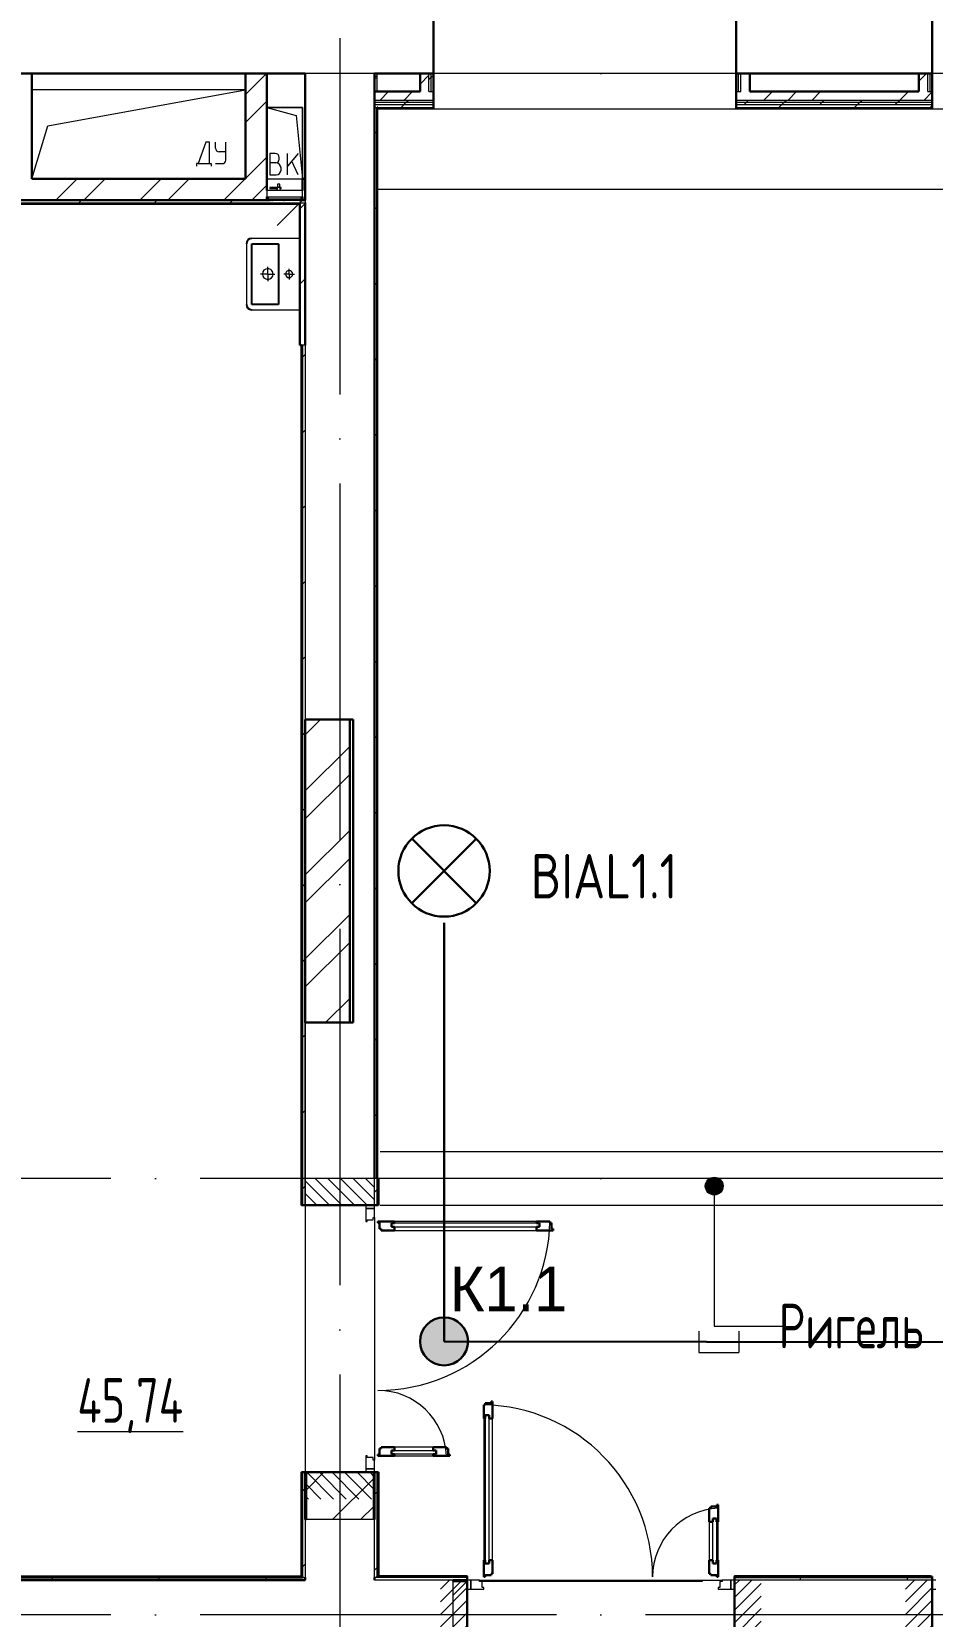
# Model space of a CAD drawing. Header units: millimetres. Extents: x -421858 to 614926, y -468665 to 141641.
# Drawn here: x -61038 to -55983, y -14000 to -5106 of the extents above; entities that cross this region are included whole.
import ezdxf
from ezdxf.enums import TextEntityAlignment as Align

# ---------------------------------------------------------------- set-up
doc = ezdxf.new("R2010")
doc.units = ezdxf.units.MM
doc.set_wipeout_variables(frame=1)
for name, pattern in [('ADSK_Линия сетки', [25, 20, -2.5, 0, -2.5]), ('ADSK_Сверху', [450, 300, -150]), ('ADSK_Штриховая_ш2 п1_5', [4.5, 3, -1.5])]:
    doc.linetypes.add(name, pattern=pattern)
for name, color, linetype, lineweight in [('RC-Линии_связи-Адресные', 5, 'Continuous', 30), ('RC-Оповещение_световое', 7, 'Continuous', 30), ('Аннотация', 7, 'Continuous', 18), ('Двери', 252, 'Continuous', 9), ('Линии', 252, 'Continuous', 9), ('лс', 5, 'Continuous', 30), ('Марки помещений', 252, 'Continuous', 20), ('Оборудование', 8, 'Continuous', 18), ('Ограждение', 252, 'Continuous', 9), ('Оси', 252, 'Continuous', 9), ('Перекрытие', 252, 'Continuous', 18), ('Стены внутренние', 7, 'Continuous', 18), ('Стены наружные', 7, 'Continuous', 18), ('Стены штриховка', 252, 'Continuous', 9), ('СУ Часофикация', 205, 'Continuous', 30)]:
    doc.layers.add(name, color=color, linetype=linetype, lineweight=lineweight)
for name, color, linetype in [('RC-Позиционные_обозначения', 7, 'Continuous'), ('RC-Таблицы', 7, 'Continuous'), ('Узлы', 7, 'Continuous')]:
    doc.layers.add(name, color=color, linetype=linetype)
doc.layers.add('Двери открывание', color=7, linetype='Continuous', lineweight=9, true_color=0xc0c0c0)
doc.styles.add('GOST Common_3', font='', dxfattribs={"height": 3.5})
doc.styles.add('Mipgost_5', font='', dxfattribs={"height": 250})
doc.styles.add('RubezhCAD', font='', dxfattribs={"oblique": 10})
doc.styles.get("Standard").update_dxf_attribs({"font": ''})
doc.styles.get('GOST Common_3').set_extended_font_data('GOST 2.304 type A')
doc.styles.get('Mipgost_5').set_extended_font_data('Mipgost')
doc.styles.get('RubezhCAD').set_extended_font_data('GOST type A')
doc.styles.get('Standard').set_extended_font_data('GOST type B')
pattern_1 = [(0, (-32121.8, 98), (0, 600), []), (90, (-32121.8, 98), (-600, 4e-14), [])]

# ---------------------------------------------------------------- blocks, each defined once
blk = doc.blocks.new('1 этаж')
at = {"layer": 'Аннотация', "lineweight": 9, "true_color": 0x636466}
h = blk.add_hatch(color=251, dxfattribs=at)
edge = h.paths.add_edge_path()
edge.add_arc((-57206.9, -11585.3), 50, 0, 360)
at = {"layer": 'Двери', "lineweight": 18, "true_color": 0x636466}
h = blk.add_hatch(dxfattribs=at)
h.set_pattern_fill('FP_2', color=251, angle=-90, style=0, pattern_type=2)
h.set_pattern_definition([(315, (-59307.8, -12316.73), (35.3553, 35.3553), [])])
h.paths.add_polyline_path([(-59502.8, -13341.7), (-59112.8, -13341.7), (-59112.8, -13191.7), (-59502.8, -13191.7), (-59502.8, -13202.2)])
h.paths.add_polyline_path([(-59502.8, -11541.7), (-59502.8, -11691.7), (-59112.8, -11691.7), (-59112.8, -11541.7)])
h = blk.add_hatch(dxfattribs=at)
h.set_pattern_fill('FP_2', color=251, style=0, pattern_type=2)
h.set_pattern_definition([(45, (-57967.8, -13991.73), (-35.3553, 35.3553), [])])
h.paths.add_polyline_path([(-56942.8, -14186.7), (-56942.8, -13796.7), (-57092.8, -13796.7), (-57092.8, -14186.7), (-57082.3, -14186.7)])
h.paths.add_polyline_path([(-58742.8, -14186.7), (-58592.8, -14186.7), (-58592.8, -13796.7), (-58742.8, -13796.7)])
h = blk.add_hatch(dxfattribs=at)
h.set_pattern_fill('FP_2', color=251, style=0, pattern_type=2)
h.set_pattern_definition([(45, (-55357.803, -13991.73), (-35.3553, 35.3553), [])])
h.paths.add_polyline_path([(-54332.8, -14186.7), (-54332.8, -13796.7), (-54482.8, -13796.7), (-54482.8, -14186.7), (-54472.3, -14186.7)])
h.paths.add_polyline_path([(-56132.8, -14186.7), (-55982.8, -14186.7), (-55982.8, -13796.7), (-56132.8, -13796.7)])
at = {"layer": 'Ограждение', "true_color": 0x636466}
h = blk.add_hatch(dxfattribs=at)
h.set_pattern_fill('FP_25', color=251, style=0, pattern_type=2)
h.set_pattern_definition(pattern_1)
h.paths.add_polyline_path([(-59092.8, -13776.7), (-59087.8, -13771.7), (-59087.8, -13191.7), (-59092.8, -13191.7), (-59092.8, -13775.1)])
h = blk.add_hatch(dxfattribs=at)
h.set_pattern_fill('FP_25', color=251, style=0, pattern_type=2)
h.set_pattern_definition(pattern_1)
h.paths.add_polyline_path([(-56006, -13776.7), (-55992.8, -13776.7), (-55992.8, -13771.7), (-57092.8, -13771.7), (-57092.8, -13776.7), (-56723.6, -13776.7)])
at = {"color": 251, "lineweight": 18, "true_color": 0x636466}
for p, q in [((-59837.8, -5431.7), (-61037.8, -5431.7)), ((-60947.9, -5635.4), (-59837.8, -5431.7)), ((-59717.8, -5531.7), (-59553.7, -5576.3)), ((-59517.8, -5531.7), (-59717.8, -5531.7)), ((-59553.7, -5576.3), (-59517.8, -5931.7)), ((-59517.8, -5931.7), (-59517.8, -5531.7)), ((-61037.8, -5931.7), (-60947.9, -5635.4)), ((-60059.5, -5726.7), (-60103.2, -5846.7)), ((-60039.9, -5726.7), (-60059.5, -5726.7)), ((-60039.9, -5846.7), (-60039.9, -5726.7)), ((-60005.7, -5760.1), (-60005.7, -5726.7)), ((-59948.3, -5780.1), (-59985.7, -5780.1)), ((-59948.3, -5826.7), (-59948.3, -5726.7)), ((-60113.2, -5846.7), (-60113.2, -5861.7)), ((-60103.2, -5846.7), (-60113.2, -5846.7)), ((-60103.2, -5846.7), (-60039.9, -5846.7)), ((-60039.9, -5846.7), (-60029.9, -5846.7)), ((-60029.9, -5846.7), (-60029.9, -5861.7)), ((-60005.7, -5846.7), (-59968.3, -5846.7)), ((-59671.6, -5789.3), (-59701.6, -5789.3)), ((-59701.6, -5789.3), (-59701.6, -5909.3)), ((-59668.3, -5842.6), (-59701.6, -5842.6)), ((-59648.3, -5822.6), (-59648.3, -5812.6)), ((-59541.6, -5789.3), (-59601.6, -5860.8)), ((-59601.6, -5909.3), (-59601.6, -5789.3)), ((-59541.6, -5909.3), (-59577.6, -5832.2)), ((-59701.6, -5909.3), (-59665, -5909.3)), ((-59638.3, -5882.6), (-59638.3, -5872.6))]:
    blk.add_line(p, q, dxfattribs=at)
for centre, radius, start, end in [((-59985.7, -5760.1), 20, 180, 270), ((-59968.3, -5826.7), 20, 270, 0), ((-59671.6, -5812.6), 23.3, 0, 90), ((-59668.3, -5822.6), 20, 270, 0), ((-59668.3, -5872.6), 30, 0, 90), ((-59665, -5882.6), 26.7, 270, 0)]:
    blk.add_arc(centre, radius, start, end, dxfattribs=at)
at = {"layer": 'Аннотация', "color": 251, "lineweight": 9, "true_color": 0x636466}
for p, q in [((-57206.9, -11585.3), (-57206.9, -12371)), ((-57206.9, -12371), (-56822.1, -12371))]:
    blk.add_line(p, q, dxfattribs=at)
blk.add_circle((-57206.9, -11585.3), 50, dxfattribs=at)
at = {"layer": 'Двери', "color": 251, "linetype": 'ADSK_Штриховая_ш2 п1_5', "true_color": 0x636466}
for p, q in [((-59502.8, -11541.7), (-59502.8, -11691.7)), ((-59112.8, -11691.7), (-59112.8, -11541.7)), ((-59502.8, -11691.7), (-59112.8, -11691.7)), ((-59112.8, -13191.7), (-59502.8, -13191.7)), ((-59502.8, -13191.7), (-59502.8, -13341.7)), ((-59112.8, -13341.7), (-59112.8, -13191.7)), ((-58592.8, -13796.7), (-58742.8, -13796.7)), ((-58592.8, -14186.7), (-58592.8, -13796.7)), ((-56942.8, -13796.7), (-57092.8, -13796.7)), ((-57092.8, -13796.7), (-57092.8, -14186.7)), ((-55982.8, -13796.7), (-56132.8, -13796.7)), ((-55982.8, -14186.7), (-55982.8, -13796.7))]:
    blk.add_line(p, q, dxfattribs=at)
at = {"layer": 'Двери', "color": 251, "true_color": 0x636466}
for p, q in [((-59112.8, -11691.7), (-59162.8, -11691.7)), ((-59162.8, -11691.7), (-59162.8, -11711.7)), ((-59162.8, -11711.7), (-59112.8, -11711.7)), ((-59112.8, -11711.7), (-59162.8, -11711.7)), ((-59162.8, -11711.7), (-59162.8, -11783.7)), ((-59112.8, -11711.7), (-59112.8, -11691.7)), ((-59112.8, -11760.7), (-59112.8, -11711.7)), ((-59162.8, -11783.7), (-59154.8, -11783.7)), ((-59154.8, -11783.7), (-59154.8, -11774.7)), ((-59154.8, -11774.7), (-59120.8, -11774.7)), ((-59120.8, -11774.7), (-59120.8, -11760.7)), ((-59120.8, -11760.7), (-59112.8, -11760.7)), ((-59018.8, -11792.7), (-59018.8, -11813.7)), ((-58186.8, -11792.7), (-59018.8, -11792.7)), ((-59018.8, -11813.7), (-58186.8, -11813.7)), ((-58204.8, -11783.7), (-59000.8, -11783.7)), ((-58186.8, -11813.7), (-58186.8, -11792.7)), ((-59000.8, -11833.7), (-58204.8, -11833.7)), ((-58500.8, -12888.7), (-58500.8, -13684.7)), ((-58491.8, -12870.7), (-58491.8, -13702.7)), ((-58470.8, -12870.7), (-58491.8, -12870.7)), ((-58470.8, -13702.7), (-58470.8, -12870.7)), ((-58450.8, -13684.7), (-58450.8, -12888.7)), ((-59018.8, -13069.7), (-58766.8, -13069.7)), ((-59018.8, -13090.7), (-59018.8, -13069.7)), ((-58784.8, -13049.7), (-59000.8, -13049.7)), ((-58766.8, -13069.7), (-58766.8, -13090.7)), ((-59154.8, -13099.7), (-59162.8, -13099.7)), ((-59162.8, -13099.7), (-59162.8, -13171.7)), ((-59154.8, -13108.7), (-59154.8, -13099.7)), ((-59120.8, -13108.7), (-59154.8, -13108.7)), ((-59120.8, -13122.7), (-59120.8, -13108.7)), ((-59112.8, -13122.7), (-59120.8, -13122.7)), ((-59112.8, -13171.7), (-59112.8, -13122.7)), ((-58766.8, -13090.7), (-59018.8, -13090.7)), ((-59000.8, -13099.7), (-58784.8, -13099.7)), ((-59112.8, -13171.7), (-59162.8, -13171.7)), ((-59162.8, -13171.7), (-59162.8, -13191.7)), ((-59162.8, -13171.7), (-59112.8, -13171.7)), ((-59162.8, -13191.7), (-59112.8, -13191.7)), ((-59112.8, -13191.7), (-59112.8, -13171.7)), ((-57234.8, -13468.7), (-57234.8, -13684.7)), ((-57214.8, -13702.7), (-57214.8, -13450.7)), ((-57214.8, -13450.7), (-57193.8, -13450.7)), ((-57193.8, -13450.7), (-57193.8, -13702.7)), ((-57184.8, -13684.7), (-57184.8, -13468.7)), ((-58491.8, -13702.7), (-58470.8, -13702.7)), ((-57193.8, -13702.7), (-57214.8, -13702.7)), ((-58592.8, -13796.7), (-58592.8, -13846.7)), ((-58572.8, -13796.7), (-58592.8, -13796.7)), ((-58592.8, -13846.7), (-58572.8, -13846.7)), ((-58572.8, -13846.7), (-58572.8, -13796.7)), ((-58523.8, -13796.7), (-58572.8, -13796.7)), ((-58572.8, -13796.7), (-58572.8, -13846.7)), ((-58572.8, -13846.7), (-58500.8, -13846.7)), ((-58523.8, -13804.7), (-58523.8, -13796.7)), ((-58509.8, -13804.7), (-58523.8, -13804.7)), ((-58509.8, -13838.7), (-58509.8, -13804.7)), ((-58500.8, -13838.7), (-58509.8, -13838.7)), ((-58500.8, -13846.7), (-58500.8, -13838.7)), ((-57175.8, -13838.7), (-57184.8, -13838.7)), ((-57184.8, -13838.7), (-57184.8, -13846.7)), ((-57184.8, -13846.7), (-57112.8, -13846.7)), ((-57161.8, -13804.7), (-57175.8, -13804.7)), ((-57175.8, -13804.7), (-57175.8, -13838.7)), ((-57161.8, -13796.7), (-57161.8, -13804.7)), ((-57112.8, -13796.7), (-57161.8, -13796.7)), ((-57092.8, -13796.7), (-57112.8, -13796.7)), ((-57112.8, -13796.7), (-57112.8, -13846.7)), ((-57112.8, -13846.7), (-57112.8, -13796.7)), ((-57112.8, -13846.7), (-57092.8, -13846.7)), ((-57092.8, -13846.7), (-57092.8, -13796.7)), ((-55982.8, -13796.7), (-55982.8, -13846.7)), ((-55962.8, -13796.7), (-55982.8, -13796.7)), ((-55982.8, -13846.7), (-55962.8, -13846.7))]:
    blk.add_line(p, q, dxfattribs=at)
at = {"layer": 'Двери', "color": 251, "lineweight": 30, "true_color": 0x636466}
for p, q in [((-59000.8, -11783.7), (-59094.8, -11783.7)), ((-59094.8, -11783.7), (-59094.8, -11791.7)), ((-59094.8, -11791.7), (-59085.8, -11791.7)), ((-59085.8, -11791.7), (-59085.8, -11825.7)), ((-59085.8, -11825.7), (-59076.8, -11825.7)), ((-59076.8, -11825.7), (-59076.8, -11833.7)), ((-59018.8, -11792.7), (-59000.8, -11792.7)), ((-59018.8, -11813.7), (-59018.8, -11792.7)), ((-59000.8, -11813.7), (-59018.8, -11813.7)), ((-59000.8, -11792.7), (-59000.8, -11783.7)), ((-59000.8, -11833.7), (-59000.8, -11813.7)), ((-58128.8, -11783.7), (-58204.8, -11783.7)), ((-58204.8, -11792.7), (-58204.8, -11783.7)), ((-58186.8, -11792.7), (-58204.8, -11792.7)), ((-58204.8, -11813.7), (-58186.8, -11813.7)), ((-58204.8, -11833.7), (-58204.8, -11813.7)), ((-58186.8, -11813.7), (-58186.8, -11792.7)), ((-58128.8, -11791.7), (-58128.8, -11783.7)), ((-58119.8, -11791.7), (-58128.8, -11791.7)), ((-58119.8, -11825.7), (-58119.8, -11791.7)), ((-58110.8, -11825.7), (-58119.8, -11825.7)), ((-58110.8, -11833.7), (-58110.8, -11825.7)), ((-59076.8, -11833.7), (-59000.8, -11833.7)), ((-58204.8, -11833.7), (-58110.8, -11833.7)), ((-58458.8, -12803.7), (-58492.8, -12803.7)), ((-58492.8, -12803.7), (-58492.8, -12812.7)), ((-58450.8, -12794.7), (-58458.8, -12794.7)), ((-58458.8, -12794.7), (-58458.8, -12803.7)), ((-58450.8, -12888.7), (-58450.8, -12794.7)), ((-58492.8, -12812.7), (-58500.8, -12812.7)), ((-58500.8, -12812.7), (-58500.8, -12888.7)), ((-58491.8, -12888.7), (-58500.8, -12888.7)), ((-58491.8, -12870.7), (-58491.8, -12888.7)), ((-58470.8, -12870.7), (-58491.8, -12870.7)), ((-58470.8, -12888.7), (-58470.8, -12870.7)), ((-58450.8, -12888.7), (-58470.8, -12888.7)), ((-59085.8, -13057.7), (-59085.8, -13091.7)), ((-59076.8, -13057.7), (-59085.8, -13057.7)), ((-59000.8, -13049.7), (-59076.8, -13049.7)), ((-59076.8, -13049.7), (-59076.8, -13057.7)), ((-59000.8, -13069.7), (-59018.8, -13069.7)), ((-59018.8, -13069.7), (-59018.8, -13090.7)), ((-59000.8, -13049.7), (-59000.8, -13069.7)), ((-58708.8, -13049.7), (-58784.8, -13049.7)), ((-58784.8, -13049.7), (-58784.8, -13069.7)), ((-58784.8, -13069.7), (-58766.8, -13069.7)), ((-58766.8, -13069.7), (-58766.8, -13090.7)), ((-58708.8, -13057.7), (-58708.8, -13049.7)), ((-58699.8, -13057.7), (-58708.8, -13057.7)), ((-58699.8, -13091.7), (-58699.8, -13057.7)), ((-59085.8, -13091.7), (-59094.8, -13091.7)), ((-59094.8, -13091.7), (-59094.8, -13099.7)), ((-59094.8, -13099.7), (-59000.8, -13099.7)), ((-59018.8, -13090.7), (-59000.8, -13090.7)), ((-59000.8, -13090.7), (-59000.8, -13099.7)), ((-58784.8, -13090.7), (-58784.8, -13099.7)), ((-58766.8, -13090.7), (-58784.8, -13090.7)), ((-58784.8, -13099.7), (-58690.8, -13099.7)), ((-58690.8, -13091.7), (-58699.8, -13091.7)), ((-58690.8, -13099.7), (-58690.8, -13091.7)), ((-57226.8, -13392.7), (-57234.8, -13392.7)), ((-57234.8, -13392.7), (-57234.8, -13468.7)), ((-57192.8, -13383.7), (-57226.8, -13383.7)), ((-57226.8, -13383.7), (-57226.8, -13392.7)), ((-57184.8, -13374.7), (-57192.8, -13374.7)), ((-57192.8, -13374.7), (-57192.8, -13383.7)), ((-57184.8, -13468.7), (-57184.8, -13374.7)), ((-57234.8, -13468.7), (-57214.8, -13468.7)), ((-57214.8, -13468.7), (-57214.8, -13450.7)), ((-57214.8, -13450.7), (-57193.8, -13450.7)), ((-57193.8, -13450.7), (-57193.8, -13468.7)), ((-57193.8, -13468.7), (-57184.8, -13468.7)), ((-58500.8, -13684.7), (-58500.8, -13778.7)), ((-58491.8, -13684.7), (-58500.8, -13684.7)), ((-58491.8, -13702.7), (-58491.8, -13684.7)), ((-58470.8, -13684.7), (-58470.8, -13702.7)), ((-58450.8, -13684.7), (-58470.8, -13684.7)), ((-58450.8, -13760.7), (-58450.8, -13684.7)), ((-57234.8, -13684.7), (-57234.8, -13760.7)), ((-57234.8, -13684.7), (-57214.8, -13684.7)), ((-57214.8, -13684.7), (-57214.8, -13702.7)), ((-57193.8, -13684.7), (-57184.8, -13684.7)), ((-57193.8, -13702.7), (-57193.8, -13684.7)), ((-57184.8, -13778.7), (-57184.8, -13684.7)), ((-58500.8, -13778.7), (-58492.8, -13778.7)), ((-58492.8, -13778.7), (-58492.8, -13769.7)), ((-58492.8, -13769.7), (-58458.8, -13769.7)), ((-58470.8, -13702.7), (-58491.8, -13702.7)), ((-58458.8, -13769.7), (-58458.8, -13760.7)), ((-58458.8, -13760.7), (-58450.8, -13760.7)), ((-57234.8, -13760.7), (-57226.8, -13760.7)), ((-57226.8, -13760.7), (-57226.8, -13769.7)), ((-57226.8, -13769.7), (-57192.8, -13769.7)), ((-57214.8, -13702.7), (-57193.8, -13702.7)), ((-57192.8, -13769.7), (-57192.8, -13778.7)), ((-57192.8, -13778.7), (-57184.8, -13778.7))]:
    blk.add_line(p, q, dxfattribs=at)
at = {"layer": 'Двери открывание', "color": 251, "true_color": 0x636466}
for centre, radius, start, end in [((-59094.8, -11765.7), 966, 270, 358.93231), ((-59094.8, -13117.7), 386, 2.67279, 90), ((-58518.8, -13778.7), 966, 0, 88.93231), ((-57166.8, -13778.7), 386, 92.67279, 180)]:
    blk.add_arc(centre, radius, start, end, dxfattribs=at)
at = {"layer": 'Линии', "color": 251, "linetype": 'ADSK_Сверху', "ltscale": 100, "true_color": 0x636466}
for p, q in [((-59082.8, -11391.7), (-48252.8, -11391.7)), ((-59082.8, -11691.7), (-48252.8, -11691.7))]:
    blk.add_line(p, q, dxfattribs=at)
at = {"layer": 'Оборудование', "color": 251, "true_color": 0x636466}
for p, q in [((-59717.8, -5996.7), (-59717.8, -6033.1)), ((-59517.8, -5996.7), (-59717.8, -5996.7)), ((-59716.9, -6034), (-59518.7, -6034)), ((-59710.8, -6034), (-59710.8, -6043.8)), ((-59709.8, -6044.7), (-59525.8, -6044.7)), ((-59702, -5981.4), (-59702, -5986.4)), ((-59656.1, -5981.4), (-59702, -5981.4)), ((-59702, -5986.4), (-59656.1, -5986.4)), ((-59698.8, -6046.3), (-59698.8, -6051.7)), ((-59689.8, -6045.2), (-59689.8, -6043.8)), ((-59689.8, -6045.2), (-59689.8, -6043.8)), ((-59661, -5980.8), (-59661, -5996.7)), ((-59641.7, -5980.8), (-59661, -5980.8)), ((-59657.4, -5978.9), (-59659.4, -5980.8)), ((-59657.4, -5961.4), (-59657.4, -5978.9)), ((-59645.2, -5961.4), (-59657.4, -5961.4)), ((-59645.2, -5978.9), (-59657.4, -5978.9)), ((-59638.2, -5981.4), (-59646.5, -5981.4)), ((-59646.5, -5986.4), (-59638.2, -5986.4)), ((-59645.2, -5978.9), (-59645.2, -5961.4)), ((-59643.2, -5980.8), (-59645.2, -5978.9)), ((-59641.7, -5996.7), (-59641.7, -5980.8)), ((-59638.2, -5986.4), (-59638.2, -5981.4)), ((-59545.8, -6043.8), (-59545.8, -6045.2)), ((-59545.8, -6045.2), (-59545.8, -6043.8)), ((-59536.8, -6051.7), (-59536.8, -6046.3)), ((-59524.8, -6043.8), (-59524.8, -6034)), ((-59517.8, -6033.1), (-59517.8, -5996.7)), ((-59698.8, -6051.7), (-59536.8, -6051.7)), ((-59689.8, -6051.7), (-59689.8, -6053.7)), ((-59689.8, -6053.7), (-59685.8, -6053.7)), ((-59625.3, -6053.7), (-59685.8, -6053.7)), ((-59517.8, -6051.7), (-59659.2, -6193.2)), ((-59625.3, -6053.7), (-59621.3, -6053.7)), ((-59621.3, -6053.7), (-59621.3, -6051.7))]:
    blk.add_line(p, q, dxfattribs=at)
for points, knots in [([(-59717.8, -6033.1), (-59717.8, -6033.2), (-59717.8, -6033.4), (-59717.7, -6033.6), (-59717.6, -6033.7), (-59717.4, -6033.8), (-59717.3, -6033.9), (-59717.1, -6034), (-59717, -6034), (-59716.9, -6034)], [0, 0, 0, 0, 0.166667, 0.333333, 0.458333, 0.583333, 0.708333, 0.833333, 1, 1, 1, 1]), ([(-59710.8, -6043.8), (-59710.8, -6043.9), (-59710.8, -6044), (-59710.7, -6044.2), (-59710.6, -6044.4), (-59710.4, -6044.5), (-59710.3, -6044.6), (-59710.2, -6044.7), (-59710.1, -6044.7), (-59709.9, -6044.7), (-59709.8, -6044.7)], [0, 0, 0, 0, 0.166667, 0.333333, 0.458333, 0.583333, 0.666667, 0.75, 0.833333, 1, 1, 1, 1]), ([(-59700.3, -6044.7), (-59700.2, -6044.7), (-59700, -6044.8), (-59699.7, -6044.8), (-59699.6, -6044.9), (-59699.4, -6045), (-59699.2, -6045.2), (-59699.1, -6045.3), (-59699, -6045.5), (-59698.9, -6045.7), (-59698.8, -6045.9), (-59698.8, -6046.1), (-59698.8, -6046.3)], [0, 0, 0, 0, 0.166667, 0.25, 0.333333, 0.416667, 0.5, 0.583333, 0.666667, 0.75, 0.833333, 1, 1, 1, 1]), ([(-59536.8, -6046.3), (-59536.8, -6046.1), (-59536.8, -6045.9), (-59536.7, -6045.7), (-59536.6, -6045.5), (-59536.5, -6045.3), (-59536.4, -6045.2), (-59536.2, -6045), (-59536, -6044.9), (-59535.9, -6044.8), (-59535.6, -6044.8), (-59535.4, -6044.7), (-59535.3, -6044.7)], [-1, -1, -1, -1, -0.833333, -0.75, -0.666667, -0.583333, -0.5, -0.416667, -0.333333, -0.25, -0.166667, 0, 0, 0, 0]), ([(-59525.8, -6044.7), (-59525.7, -6044.7), (-59525.5, -6044.7), (-59525.4, -6044.7), (-59525.3, -6044.6), (-59525.2, -6044.5), (-59525, -6044.4), (-59524.9, -6044.2), (-59524.8, -6044), (-59524.8, -6043.9), (-59524.8, -6043.8)], [-1, -1, -1, -1, -0.833333, -0.75, -0.666667, -0.583333, -0.458333, -0.333333, -0.166667, 0, 0, 0, 0]), ([(-59518.7, -6034), (-59518.6, -6034), (-59518.5, -6034), (-59518.3, -6034), (-59518.2, -6033.9), (-59518, -6033.7), (-59517.9, -6033.6), (-59517.8, -6033.4), (-59517.8, -6033.2), (-59517.8, -6033.1)], [-1, -1, -1, -1, -0.833333, -0.75, -0.583333, -0.458333, -0.333333, -0.166667, 0, 0, 0, 0])]:
    blk.add_open_spline(points, degree=3, knots=knots, dxfattribs=at)
at = {"layer": 'Ограждение', "color": 251, "true_color": 0x636466}
for p, q in [((-59112.8, -5356.7), (-59097.8, -5356.7)), ((-59097.8, -5366.7), (-59112.8, -5366.7)), ((-59097.8, -5441.7), (-59097.8, -5341.7)), ((-57082.8, -5341.7), (-58782.8, -5341.7)), ((-54282.8, -5341.7), (-55982.8, -5341.7)), ((-51392.8, -5541.7), (-59097.8, -5541.7)), ((-51392.8, -5541.7), (-59097.8, -5541.7)), ((-58782.8, -5541.7), (-58782.8, -5536.7)), ((-57082.8, -5541.7), (-58782.8, -5541.7)), ((-57082.8, -5536.7), (-57082.8, -5541.7)), ((-55982.8, -5541.7), (-55982.8, -5536.7)), ((-54282.8, -5541.7), (-55982.8, -5541.7)), ((-51392.8, -5991.7), (-59097.8, -5991.7)), ((-59532.8, -6076.7), (-65257.8, -6076.7)), ((-59527.8, -6866.5), (-59527.8, -11691.7)), ((-59092.8, -11541.7), (-59087.8, -11541.7)), ((-59087.8, -11691.7), (-59087.8, -11541.7)), ((-59522.8, -11691.7), (-59527.8, -11691.7)), ((-59087.8, -11691.7), (-59092.8, -11691.7)), ((-59527.8, -13191.7), (-59522.8, -13191.7)), ((-59527.8, -13191.7), (-59527.8, -13771.7)), ((-59092.8, -13191.7), (-59087.8, -13191.7)), ((-59087.8, -13771.7), (-59087.8, -13191.7)), ((-65257.8, -13771.7), (-59527.8, -13771.7)), ((-59522.8, -13776.7), (-59527.8, -13771.7)), ((-59087.8, -13771.7), (-59092.8, -13776.7)), ((-58592.8, -13771.7), (-59087.8, -13771.7)), ((-58592.8, -13771.7), (-58592.8, -13776.7)), ((-57092.8, -13776.7), (-57092.8, -13771.7)), ((-55992.8, -13771.7), (-57092.8, -13771.7)), ((-55992.8, -13771.7), (-55992.8, -13776.7))]:
    blk.add_line(p, q, dxfattribs=at)
at = {"layer": 'Оси', "color": 251, "linetype": 'ADSK_Линия сетки', "ltscale": 100, "true_color": 0x636466}
for p, q in [((-59307.8, -2641.7), (-59307.8, -33767.9)), ((4409.5, -5341.7), (-72530.1, -5341.7)), ((4409.5, -11541.7), (-72530.1, -11541.7)), ((4409.5, -13991.7), (-72530.1, -13991.7))]:
    blk.add_line(p, q, dxfattribs=at)
at = {"layer": 'Перекрытие', "color": 251, "ltscale": 100, "true_color": 0x636466}
for p, q in [((-59717.8, -5531.7), (-59517.8, -5531.7)), ((-59517.8, -5531.7), (-59517.8, -5931.7)), ((-54032.8, -11541.7), (-59087.8, -11541.7)), ((-58523.8, -13796.7), (-57161.8, -13796.7))]:
    blk.add_line(p, q, dxfattribs=at)
at = {"layer": 'Стены внутренние', "color": 251, "lineweight": 30, "true_color": 0x636466}
for p, q in [((-58782.8, -5341.7), (-58782.8, -4791.7)), ((-57082.8, -4791.7), (-57082.8, -5341.7)), ((-55982.8, -5341.7), (-55982.8, -4791.7)), ((-61037.8, -5341.7), (-59837.8, -5341.7)), ((-59717.8, -5341.7), (-59502.8, -5341.7)), ((-59502.8, -5341.7), (-59502.8, -5931.7)), ((-59112.8, -5341.7), (-58857.8, -5341.7)), ((-59112.8, -5441.7), (-59112.8, -5341.7)), ((-57007.8, -5341.7), (-56057.8, -5341.7)), ((-59502.8, -6066.7), (-59502.8, -6866.5)), ((-59502.8, -8966.7), (-59232.8, -8966.7)), ((-59232.8, -8966.7), (-59232.8, -10666.7)), ((-59232.8, -10666.7), (-59502.8, -10666.7)), ((-59502.8, -11691.7), (-59112.8, -11691.7)), ((-59497.8, -13456.7), (-59502.8, -13456.7)), ((-59112.8, -13456.7), (-59117.8, -13456.7)), ((-59502.8, -13781.7), (-59502.8, -13796.7)), ((-59112.8, -13796.7), (-59112.8, -13781.7)), ((-58672.8, -13801.7), (-58672.8, -13796.7)), ((-57092.8, -13796.7), (-57092.8, -14186.7)), ((-55982.8, -14186.7), (-55982.8, -13796.7))]:
    blk.add_line(p, q, dxfattribs=at)
at = {"layer": 'Стены внутренние', "color": 251, "true_color": 0x636466}
for p, q in [((-59502.8, -6051.7), (-59502.8, -6066.7)), ((-59502.8, -6866.5), (-59502.8, -8966.7)), ((-59502.8, -10666.7), (-59502.8, -13781.7)), ((-59112.8, -11691.7), (-59112.8, -11541.7)), ((-59112.8, -11760.7), (-59112.8, -13122.7)), ((-59117.8, -13456.7), (-59497.8, -13456.7)), ((-59112.8, -13781.7), (-59112.8, -13456.7)), ((-58672.8, -13796.7), (-59112.8, -13796.7)), ((-58672.8, -14181.7), (-58672.8, -13801.7)), ((-57272.8, -13801.7), (-57272.8, -13796.7)), ((-55982.8, -13796.7), (-57092.8, -13796.7))]:
    blk.add_line(p, q, dxfattribs=at)
at = {"layer": 'Стены наружные', "color": 251, "lineweight": 30, "true_color": 0x636466}
for p, q in [((-61037.8, -5341.7), (-61157.8, -5341.7)), ((-61037.8, -5931.7), (-61037.8, -5341.7)), ((-59837.8, -5341.7), (-59837.8, -5931.7)), ((-59717.8, -5341.7), (-59837.8, -5341.7)), ((-59717.8, -5996.7), (-59717.8, -5341.7)), ((-58857.8, -5341.7), (-58857.8, -5441.7)), ((-58782.8, -5341.7), (-58857.8, -5341.7)), ((-58782.8, -5536.7), (-58782.8, -5341.7)), ((-57082.8, -5341.7), (-57082.8, -5536.7)), ((-57007.8, -5341.7), (-57082.8, -5341.7)), ((-57007.8, -5441.7), (-57007.8, -5341.7)), ((-56057.8, -5341.7), (-56057.8, -5441.7)), ((-55982.8, -5341.7), (-56057.8, -5341.7)), ((-55982.8, -5536.7), (-55982.8, -5341.7)), ((-59112.8, -5441.7), (-59112.8, -11541.7)), ((-58857.8, -5441.7), (-59112.8, -5441.7)), ((-56057.8, -5441.7), (-57007.8, -5441.7)), ((-59097.8, -5531.7), (-59095.3, -5531.7)), ((-59097.8, -11541.7), (-59097.8, -5531.7)), ((-59095.3, -5531.7), (-59095.3, -5536.7)), ((-59095.3, -5536.7), (-58782.8, -5536.7)), ((-57082.8, -5536.7), (-55982.8, -5536.7)), ((-59837.8, -5931.7), (-61037.8, -5931.7)), ((-59502.8, -5931.7), (-59517.8, -5931.7)), ((-59517.8, -5931.7), (-59517.8, -5996.7)), ((-59502.8, -6051.7), (-59502.8, -5931.7)), ((-59717.8, -6051.7), (-59717.8, -6033.4)), ((-59517.8, -6033.4), (-59517.8, -6051.7)), ((-59698.8, -6051.7), (-65282.8, -6051.7)), ((-65272.8, -6071.7), (-59532.8, -6071.7)), ((-59502.8, -6051.7), (-59536.8, -6051.7)), ((-59532.8, -6071.7), (-59532.8, -6866.5)), ((-59532.8, -6866.5), (-59522.8, -6866.5)), ((-59522.8, -6866.5), (-59522.8, -11691.7)), ((-59502.8, -10666.7), (-59502.8, -8966.7)), ((-59252.8, -10666.7), (-59252.8, -8966.7)), ((-59502.8, -10666.7), (-59502.8, -10666.7)), ((-59092.8, -11541.7), (-59097.8, -11541.7)), ((-59092.8, -11691.7), (-59092.8, -11541.7)), ((-59522.8, -11691.7), (-59502.8, -11691.7)), ((-59112.8, -11691.7), (-59092.8, -11691.7)), ((-59502.8, -13191.7), (-59522.8, -13191.7)), ((-59522.8, -13191.7), (-59522.8, -13776.7)), ((-59502.8, -13456.7), (-59502.8, -13191.7)), ((-59117.8, -13191.7), (-59497.8, -13191.7)), ((-59497.8, -13191.7), (-59497.8, -13456.7)), ((-59117.8, -13456.7), (-59117.8, -13191.7)), ((-59092.8, -13191.7), (-59112.8, -13191.7)), ((-59112.8, -13191.7), (-59112.8, -13456.7)), ((-59092.8, -13776.7), (-59092.8, -13191.7)), ((-59517.8, -13781.7), (-65277.8, -13781.7)), ((-59522.8, -13776.7), (-65272.8, -13776.7)), ((-59517.8, -13776.7), (-59517.8, -13781.7)), ((-59097.8, -13781.7), (-59097.8, -13776.7)), ((-58592.8, -13776.7), (-59092.8, -13776.7)), ((-58592.8, -13796.7), (-58592.8, -13776.7)), ((-55982.8, -13776.7), (-57092.8, -13776.7)), ((-57092.8, -13776.7), (-57092.8, -13796.7)), ((-55982.8, -13796.7), (-55982.8, -13776.7)), ((-65357.8, -13796.7), (-59502.8, -13796.7)), ((-58672.8, -13796.7), (-58592.8, -13796.7)), ((-58592.8, -13801.7), (-58672.8, -13801.7)), ((-58592.8, -14181.7), (-58592.8, -13801.7))]:
    blk.add_line(p, q, dxfattribs=at)
at = {"layer": 'Стены наружные', "color": 251, "linetype": 'Continuous', "lineweight": 9, "true_color": 0x636466}
for p, q in [((-59837.8, -5459.2), (-59720.3, -5341.7)), ((-58857.8, -5399.9), (-58807.8, -5349.9)), ((-58807.8, -5374.8), (-58795.3, -5362.3)), ((-58795.3, -5362.3), (-58782.8, -5349.8)), ((-57082.8, -5346.8), (-57077.7, -5341.7)), ((-56057.8, -5383.3), (-56016.2, -5341.7)), ((-59837.8, -5616.3), (-59717.8, -5496.3)), ((-59084.6, -5491.7), (-59034.6, -5441.7)), ((-58949.8, -5516.7), (-58937.3, -5504.2)), ((-58949.6, -5491.7), (-58899.6, -5441.7)), ((-58937.3, -5504.2), (-58924.8, -5491.7)), ((-57040.6, -5516.7), (-57028.1, -5504.2)), ((-57028.1, -5504.2), (-57015.6, -5491.7)), ((-56929.5, -5491.7), (-56879.5, -5441.7)), ((-56828.4, -5516.7), (-56815.9, -5504.2)), ((-56815.9, -5504.2), (-56803.4, -5491.7)), ((-56794.6, -5491.7), (-56744.6, -5441.7)), ((-56659.7, -5491.7), (-56609.7, -5441.7)), ((-56616.3, -5516.7), (-56603.8, -5504.2)), ((-56603.8, -5504.2), (-56591.3, -5491.7)), ((-56404.2, -5516.7), (-56391.7, -5504.2)), ((-56391.7, -5504.2), (-56379.2, -5491.7)), ((-56192, -5516.7), (-56179.5, -5504.2)), ((-56179.5, -5504.2), (-56167, -5491.7)), ((-56166.2, -5491.7), (-56116.2, -5441.7)), ((-56031.3, -5491.7), (-55982.8, -5443.3)), ((-59040.5, -5536.7), (-59035.5, -5531.7)), ((-58969.8, -5536.7), (-58964.8, -5531.7)), ((-58964.8, -5531.7), (-58949.8, -5516.7)), ((-58899, -5536.7), (-58894, -5531.7)), ((-58828.3, -5536.7), (-58823.3, -5531.7)), ((-57060.6, -5536.7), (-57055.6, -5531.7)), ((-56989.9, -5536.7), (-56984.9, -5531.7)), ((-56919.1, -5536.7), (-56914.1, -5531.7)), ((-56848.4, -5536.7), (-56843.4, -5531.7)), ((-56843.4, -5531.7), (-56828.4, -5516.7)), ((-56777.7, -5536.7), (-56772.7, -5531.7)), ((-56707, -5536.7), (-56702, -5531.7)), ((-56636.3, -5536.7), (-56631.3, -5531.7)), ((-56565.6, -5536.7), (-56560.6, -5531.7)), ((-56494.9, -5536.7), (-56489.9, -5531.7)), ((-56424.2, -5536.7), (-56419.2, -5531.7)), ((-56419.2, -5531.7), (-56404.2, -5516.7)), ((-56353.5, -5536.7), (-56348.5, -5531.7)), ((-56282.8, -5536.7), (-56277.8, -5531.7)), ((-56212, -5536.7), (-56207, -5531.7)), ((-56141.3, -5536.7), (-56136.3, -5531.7)), ((-56070.6, -5536.7), (-56065.6, -5531.7)), ((-55999.9, -5536.7), (-55994.9, -5531.7)), ((-55994.9, -5531.7), (-55982.8, -5519.6)), ((-59112.8, -5679.8), (-59097.8, -5664.8)), ((-59837.8, -5930.7), (-59717.8, -5810.7)), ((-60901.8, -6051.7), (-60781.8, -5931.7)), ((-60744.6, -6051.7), (-60624.6, -5931.7)), ((-60430.3, -6051.7), (-60310.3, -5931.7)), ((-60273.2, -6051.7), (-60153.2, -5931.7)), ((-59958.9, -6051.7), (-59838.9, -5931.7)), ((-59801.7, -6051.7), (-59717.8, -5967.8)), ((-60989.7, -6071.7), (-60984.7, -6066.7)), ((-60919, -6071.7), (-60914, -6066.7)), ((-60848.3, -6071.7), (-60843.3, -6066.7)), ((-60777.6, -6071.7), (-60772.6, -6066.7)), ((-60772.6, -6066.7), (-60757.6, -6051.7)), ((-60706.8, -6071.7), (-60701.8, -6066.7)), ((-60636.1, -6071.7), (-60631.1, -6066.7)), ((-60565.4, -6071.7), (-60560.4, -6066.7)), ((-60494.7, -6071.7), (-60489.7, -6066.7)), ((-60424, -6071.7), (-60419, -6066.7)), ((-60353.3, -6071.7), (-60348.3, -6066.7)), ((-60348.3, -6066.7), (-60333.3, -6051.7)), ((-60282.6, -6071.7), (-60277.6, -6066.7)), ((-60211.9, -6071.7), (-60206.9, -6066.7)), ((-60141.2, -6071.7), (-60136.2, -6066.7)), ((-60070.4, -6071.7), (-60065.4, -6066.7)), ((-59999.7, -6071.7), (-59994.7, -6066.7)), ((-59929, -6071.7), (-59924, -6066.7)), ((-59924, -6066.7), (-59909, -6051.7)), ((-59858.3, -6071.7), (-59853.3, -6066.7)), ((-59787.6, -6071.7), (-59782.6, -6066.7)), ((-59716.9, -6071.7), (-59711.9, -6066.7)), ((-59646.2, -6071.7), (-59641.2, -6066.7)), ((-59575.5, -6071.7), (-59570.5, -6066.7)), ((-59532.8, -6099.8), (-59502.8, -6069.8)), ((-59112.8, -6104), (-59097.8, -6089)), ((-59532.8, -6524), (-59502.8, -6494)), ((-59112.8, -6528.3), (-59097.8, -6513.3)), ((-59522.8, -6867.6), (-59521.7, -6866.5)), ((-59522.8, -6938.3), (-59517.8, -6933.3)), ((-59517.8, -6933.3), (-59502.8, -6918.3)), ((-59522.8, -7009), (-59517.8, -7004)), ((-59112.8, -6952.6), (-59097.8, -6937.6)), ((-59522.8, -7079.7), (-59517.8, -7074.7)), ((-59522.8, -7150.4), (-59517.8, -7145.4)), ((-59522.8, -7221.1), (-59517.8, -7216.1)), ((-59522.8, -7291.9), (-59517.8, -7286.9)), ((-59522.8, -7362.6), (-59517.8, -7357.6)), ((-59517.8, -7357.6), (-59502.8, -7342.6)), ((-59112.8, -7376.8), (-59097.8, -7361.8)), ((-59522.8, -7433.3), (-59517.8, -7428.3)), ((-59522.8, -7504), (-59517.8, -7499)), ((-59522.8, -7574.7), (-59517.8, -7569.7)), ((-59522.8, -7645.4), (-59517.8, -7640.4)), ((-59522.8, -7716.1), (-59517.8, -7711.1)), ((-59522.8, -7786.8), (-59517.8, -7781.8)), ((-59517.8, -7781.8), (-59502.8, -7766.8)), ((-59112.8, -7801.1), (-59097.8, -7786.1)), ((-59522.8, -7857.5), (-59517.8, -7852.5)), ((-59522.8, -7928.3), (-59517.8, -7923.3)), ((-59522.8, -7999), (-59517.8, -7994)), ((-59522.8, -8069.7), (-59517.8, -8064.7)), ((-59522.8, -8140.4), (-59517.8, -8135.4)), ((-59522.8, -8211.1), (-59517.8, -8206.1)), ((-59517.8, -8206.1), (-59502.8, -8191.1)), ((-59112.8, -8225.4), (-59097.8, -8210.4)), ((-59522.8, -8281.8), (-59517.8, -8276.8)), ((-59522.8, -8352.5), (-59517.8, -8347.5)), ((-59522.8, -8423.2), (-59517.8, -8418.2)), ((-59522.8, -8493.9), (-59517.8, -8488.9)), ((-59522.8, -8564.6), (-59517.8, -8559.6)), ((-59517.8, -8630.4), (-59502.8, -8615.4)), ((-59522.8, -8635.4), (-59517.8, -8630.4)), ((-59522.8, -8706.1), (-59517.8, -8701.1)), ((-59112.8, -8649.6), (-59097.8, -8634.6)), ((-59522.8, -8776.8), (-59517.8, -8771.8)), ((-59522.8, -8847.5), (-59517.8, -8842.5)), ((-59522.8, -8918.2), (-59517.8, -8913.2)), ((-59502.8, -9053.1), (-59416.5, -8966.7)), ((-59522.8, -8988.9), (-59517.8, -8983.9)), ((-59522.8, -9059.6), (-59517.8, -9054.6)), ((-59517.8, -9054.6), (-59502.8, -9039.6)), ((-59112.8, -9073.9), (-59097.8, -9058.9)), ((-59522.8, -9130.3), (-59517.8, -9125.3)), ((-59502.8, -9367.4), (-59252.8, -9117.4)), ((-59522.8, -9201), (-59517.8, -9196)), ((-59522.8, -9271.8), (-59517.8, -9266.8)), ((-59522.8, -9342.5), (-59517.8, -9337.5)), ((-59502.8, -9524.5), (-59252.8, -9274.5)), ((-59522.8, -9413.2), (-59517.8, -9408.2)), ((-59522.8, -9483.9), (-59517.8, -9478.9)), ((-59517.8, -9478.9), (-59502.8, -9463.9)), ((-59112.8, -9498.2), (-59097.8, -9483.2)), ((-59522.8, -9554.6), (-59517.8, -9549.6)), ((-59502.8, -9838.8), (-59252.8, -9588.8)), ((-59522.8, -9625.3), (-59517.8, -9620.3)), ((-59522.8, -9696), (-59517.8, -9691)), ((-59522.8, -9766.7), (-59517.8, -9761.7)), ((-59502.8, -9996), (-59252.8, -9746)), ((-59522.8, -9837.4), (-59517.8, -9832.4)), ((-59522.8, -9908.2), (-59517.8, -9903.2)), ((-59517.8, -9903.2), (-59502.8, -9888.2)), ((-59112.8, -9922.4), (-59097.8, -9907.4)), ((-59522.8, -9978.9), (-59517.8, -9973.9)), ((-59522.8, -10049.6), (-59517.8, -10044.6)), ((-59522.8, -10120.3), (-59517.8, -10115.3)), ((-59502.8, -10310.3), (-59252.8, -10060.3)), ((-59522.8, -10191), (-59517.8, -10186)), ((-59502.8, -10467.4), (-59252.8, -10217.4)), ((-59522.8, -10261.7), (-59517.8, -10256.7)), ((-59517.8, -10327.4), (-59502.8, -10312.4)), ((-59522.8, -10332.4), (-59517.8, -10327.4)), ((-59522.8, -10403.1), (-59517.8, -10398.1)), ((-59112.8, -10346.7), (-59097.8, -10331.7)), ((-59522.8, -10473.8), (-59517.8, -10468.8)), ((-59522.8, -10544.5), (-59517.8, -10539.5)), ((-59387.8, -10666.7), (-59252.8, -10531.8)), ((-59522.8, -10615.3), (-59517.8, -10610.3)), ((-59522.8, -10686), (-59517.8, -10681)), ((-59522.8, -10756.7), (-59517.8, -10751.7)), ((-59517.8, -10751.7), (-59502.8, -10736.7)), ((-59112.8, -10770.9), (-59097.8, -10755.9)), ((-59522.8, -10827.4), (-59517.8, -10822.4)), ((-59522.8, -10898.1), (-59517.8, -10893.1)), ((-59522.8, -10968.8), (-59517.8, -10963.8)), ((-59522.8, -11039.5), (-59517.8, -11034.5)), ((-59522.8, -11110.2), (-59517.8, -11105.2)), ((-59522.8, -11180.9), (-59517.8, -11175.9)), ((-59517.8, -11175.9), (-59502.8, -11160.9)), ((-59112.8, -11195.2), (-59097.8, -11180.2)), ((-59522.8, -11251.7), (-59517.8, -11246.7)), ((-59522.8, -11322.4), (-59517.8, -11317.4)), ((-59522.8, -11393.1), (-59517.8, -11388.1)), ((-59522.8, -11463.8), (-59517.8, -11458.8)), ((-59522.8, -11534.5), (-59517.8, -11529.5)), ((-59522.8, -11605.2), (-59517.8, -11600.2)), ((-59517.8, -11600.2), (-59502.8, -11585.2)), ((-59112.8, -11619.5), (-59097.8, -11604.5)), ((-59097.8, -11604.5), (-59092.8, -11599.5)), ((-59522.8, -11675.9), (-59517.8, -11670.9)), ((-59097.8, -11675.2), (-59092.8, -11670.2)), ((-59522.8, -13231.6), (-59517.8, -13226.6)), ((-59497.8, -13291.2), (-59398.3, -13191.7)), ((-59349, -13456.7), (-59117.8, -13225.5)), ((-59097.8, -13230.8), (-59092.8, -13225.8)), ((-59522.8, -13302.3), (-59517.8, -13297.3)), ((-59517.8, -13297.3), (-59502.8, -13282.3)), ((-59112.8, -13316.5), (-59097.8, -13301.5)), ((-59097.8, -13301.5), (-59092.8, -13296.5)), ((-59522.8, -13373), (-59517.8, -13368)), ((-59191.8, -13456.7), (-59117.8, -13382.7)), ((-59097.8, -13372.2), (-59092.8, -13367.2)), ((-59522.8, -13443.7), (-59517.8, -13438.7)), ((-59522.8, -13514.4), (-59517.8, -13509.4)), ((-59097.8, -13442.9), (-59092.8, -13437.9)), ((-59097.8, -13513.7), (-59092.8, -13508.7)), ((-59522.8, -13585.1), (-59517.8, -13580.1)), ((-59097.8, -13584.4), (-59092.8, -13579.4)), ((-59522.8, -13655.8), (-59517.8, -13650.8)), ((-59097.8, -13655.1), (-59092.8, -13650.1)), ((-60992.2, -13781.7), (-60987.2, -13776.7)), ((-60921.8, -13796.7), (-60921.8, -13781.7)), ((-60921.5, -13781.7), (-60916.5, -13776.7)), ((-60850.8, -13781.7), (-60845.8, -13776.7)), ((-60780.1, -13781.7), (-60775.1, -13776.7)), ((-60709.4, -13781.7), (-60704.4, -13776.7)), ((-60638.7, -13781.7), (-60633.7, -13776.7)), ((-60568, -13781.7), (-60563, -13776.7)), ((-60497.2, -13781.7), (-60492.2, -13776.7)), ((-60426.5, -13781.7), (-60421.5, -13776.7)), ((-60355.8, -13781.7), (-60350.8, -13776.7)), ((-60321.8, -13796.7), (-60321.8, -13781.7)), ((-60285.1, -13781.7), (-60280.1, -13776.7)), ((-60214.4, -13781.7), (-60209.4, -13776.7)), ((-60143.7, -13781.7), (-60138.7, -13776.7)), ((-60073, -13781.7), (-60068, -13776.7)), ((-60002.3, -13781.7), (-59997.3, -13776.7)), ((-59931.6, -13781.7), (-59926.6, -13776.7)), ((-59860.8, -13781.7), (-59855.8, -13776.7)), ((-59790.1, -13781.7), (-59785.1, -13776.7)), ((-59721.8, -13796.7), (-59721.8, -13781.7)), ((-59719.4, -13781.7), (-59714.4, -13776.7)), ((-59648.7, -13781.7), (-59643.7, -13776.7)), ((-59578, -13781.7), (-59573, -13776.7)), ((-59522.8, -13726.5), (-59517.8, -13721.5)), ((-59517.8, -13721.5), (-59502.8, -13706.5)), ((-59112.8, -13740.8), (-59097.8, -13725.8)), ((-59097.8, -13725.8), (-59092.8, -13720.8)), ((-59083, -13781.7), (-59078, -13776.7)), ((-59012.3, -13781.7), (-59007.3, -13776.7)), ((-58941.6, -13781.7), (-58936.6, -13776.7)), ((-58870.9, -13781.7), (-58865.9, -13776.7)), ((-58800.2, -13781.7), (-58795.2, -13776.7)), ((-58729.5, -13781.7), (-58724.5, -13776.7)), ((-58658.8, -13781.7), (-58653.8, -13776.7)), ((-57032.4, -13781.7), (-57027.4, -13776.7)), ((-56961.7, -13781.7), (-56956.7, -13776.7)), ((-56891, -13781.7), (-56886, -13776.7)), ((-56820.3, -13781.7), (-56815.3, -13776.7)), ((-56749.6, -13781.7), (-56744.6, -13776.7)), ((-56721.8, -13796.7), (-56721.8, -13781.7)), ((-56678.9, -13781.7), (-56673.9, -13776.7)), ((-56608.2, -13781.7), (-56603.2, -13776.7)), ((-56537.4, -13781.7), (-56532.4, -13776.7)), ((-56466.7, -13781.7), (-56461.7, -13776.7)), ((-56396, -13781.7), (-56391, -13776.7)), ((-56325.3, -13781.7), (-56320.3, -13776.7)), ((-56254.6, -13781.7), (-56249.6, -13776.7)), ((-56183.9, -13781.7), (-56178.9, -13776.7)), ((-56121.8, -13796.7), (-56121.8, -13781.7)), ((-56113.2, -13781.7), (-56108.2, -13776.7)), ((-56042.5, -13781.7), (-56037.5, -13776.7)), ((-58672.8, -13880.6), (-58593.9, -13801.7))]:
    blk.add_line(p, q, dxfattribs=at)
at = {"layer": 'Стены наружные', "color": 251, "true_color": 0x636466}
for p, q in [((-59717.8, -5931.7), (-59517.8, -5931.7)), ((-59502.8, -11691.7), (-59502.8, -10666.7)), ((-58523.8, -13801.7), (-57272.8, -13801.7))]:
    blk.add_line(p, q, dxfattribs=at)
at = {"layer": 'Стены штриховка', "color": 251, "true_color": 0x636466}
for p, q in [((-58807.8, -5441.7), (-58807.8, -5341.7)), ((-58795.3, -5441.7), (-58795.3, -5341.7)), ((-57070.3, -5441.7), (-57070.3, -5341.7)), ((-57057.8, -5441.7), (-57057.8, -5341.7)), ((-56007.8, -5441.7), (-56007.8, -5341.7)), ((-55995.3, -5441.7), (-55995.3, -5341.7)), ((-58782.8, -5491.7), (-59112.8, -5491.7)), ((-58782.8, -5504.2), (-59112.8, -5504.2)), ((-58807.8, -5441.7), (-58782.8, -5441.7)), ((-57082.8, -5441.7), (-57057.8, -5441.7)), ((-55982.8, -5491.7), (-57082.8, -5491.7)), ((-55982.8, -5504.2), (-57082.8, -5504.2)), ((-56007.8, -5441.7), (-55982.8, -5441.7)), ((-58782.8, -5516.7), (-59112.8, -5516.7)), ((-59112.8, -5531.7), (-59097.8, -5531.7)), ((-59095.3, -5531.7), (-58782.8, -5531.7)), ((-55982.8, -5516.7), (-57082.8, -5516.7)), ((-57082.8, -5531.7), (-55982.8, -5531.7)), ((-65272.8, -6066.7), (-59502.8, -6066.7)), ((-59532.8, -6071.7), (-59532.8, -6066.7)), ((-59502.8, -6866.5), (-59522.8, -6866.5)), ((-59517.8, -6866.5), (-59517.8, -11691.7)), ((-59097.8, -11541.7), (-59112.8, -11541.7)), ((-59097.8, -11691.7), (-59097.8, -11541.7)), ((-59517.8, -13191.7), (-59517.8, -13776.7)), ((-59097.8, -13776.7), (-59097.8, -13191.7)), ((-59517.8, -13781.7), (-59502.8, -13781.7)), ((-58592.8, -13781.7), (-59112.8, -13781.7)), ((-57092.8, -13781.7), (-55982.8, -13781.7))]:
    blk.add_line(p, q, dxfattribs=at)
at = {"layer": 'Узлы', "color": 251, "lineweight": 9, "true_color": 0x636466}
for p, q in [((-59832.8, -6296.5), (-59832.8, -6466.5)), ((-59532.8, -6266.5), (-59802.8, -6266.5)), ((-59832.8, -6466.5), (-59832.8, -6636.5)), ((-59712.8, -6466.5), (-59752.8, -6466.5)), ((-59712.8, -6466.5), (-59712.8, -6426.5)), ((-59712.8, -6466.5), (-59712.8, -6506.5)), ((-59712.8, -6466.5), (-59672.8, -6466.5)), ((-59592.8, -6466.5), (-59622.8, -6466.5)), ((-59592.8, -6466.5), (-59592.8, -6436.5)), ((-59592.8, -6466.5), (-59592.8, -6496.5)), ((-59592.8, -6466.5), (-59562.8, -6466.5)), ((-59802.8, -6666.5), (-59532.8, -6666.5))]:
    blk.add_line(p, q, dxfattribs=at)
at = {"layer": 'Узлы', "color": 251, "true_color": 0x636466}
for p, q in [((-59802.8, -6636.5), (-59802.8, -6296.5)), ((-59802.8, -6296.5), (-59651.9, -6296.5)), ((-59651.9, -6296.5), (-59651.9, -6636.5)), ((-59651.9, -6636.5), (-59802.8, -6636.5))]:
    blk.add_line(p, q, dxfattribs=at)
for centre, start, end in [((-59802.8, -6296.5), 90, 180), ((-59802.8, -6636.5), 180, 270)]:
    blk.add_arc(centre, 30, start, end, dxfattribs=at)
at = {"layer": 'Узлы', "color": 251, "lineweight": 9, "true_color": 0x636466}
for centre, radius, start, end in [((-59712.8, -6466.5), 30, 90, 180), ((-59712.8, -6466.5), 30, 180, 270), ((-59712.8, -6466.5), 30, 0, 90.00772), ((-59712.8, -6466.5), 30, 270, 0), ((-59592.8, -6466.5), 20, 90, 180), ((-59592.8, -6466.5), 20, 180, 270), ((-59592.8, -6466.5), 20, 0, 90.01158), ((-59592.8, -6466.5), 20, 270, 0)]:
    blk.add_arc(centre, radius, start, end, dxfattribs=at)
at = {"layer": 'Аннотация', "color": 251, "true_color": 0x636466, "style": 'GOST Common_3', "width": 0.9}
blk.add_text('Ригель', height=250, dxfattribs=at).set_placement((-56844.6, -12496))
at = {"layer": 'Марки помещений', "color": 251, "true_color": 0x636466, "style": 'GOST Common_3', "width": 0.9}
blk.add_text('%%U45,74', height=250, dxfattribs=at).set_placement((-60781.4, -12913.1))
blk = doc.blocks.new('RC-UGO-OS-10')
at = {"layer": 'RC-Оповещение_световое', "color": 5}
for p, q in [((-1.812, 1.812), (1.811, -1.812)), ((-1.812, -1.812), (1.811, 1.811))]:
    blk.add_line(p, q, dxfattribs=at)
blk.add_circle((0, 0), 2.562, dxfattribs=at)
at = {"layer": 'RC-Оповещение_световое'}
blk.add_attdef('PSTN', text='', height=2.5, dxfattribs=at).set_placement((0.862, 2.394), align=Align.BOTTOM_LEFT)
blk = doc.blocks.new('кс-4')
at = {"layer": 'RC-Линии_связи-Адресные'}
h = blk.add_hatch(color=11, dxfattribs=at)
h.dxf.hatch_style = 1
h.paths.add_polyline_path([(134.7, 0, 1), (-134.7, 0, 1)])
at = {"layer": 'RC-Линии_связи-Адресные', "color": 116, "true_color": 0x136734}
blk.add_circle((0, 0), 134.7, dxfattribs=at)

msp = doc.modelspace()

# ---------------------------------------------------------------- linework, layer by layer
at = {"layer": 'лс', "color": 11, "linetype": 'Continuous', "ltscale": 100, "transparency": 33554687}
msp.add_line((-58723.5, -10108.2), (-58723.5, -12456.8), dxfattribs=at)
at = {"layer": 'лс', "color": 116, "linetype": 'Continuous', "ltscale": 100, "true_color": 0x136734, "transparency": 33554687}
msp.add_line((-39176, -12489.8), (-58723.5, -12456.8), dxfattribs=at)
at = {"layer": 'СУ Часофикация', "color": 0, "lineweight": 5}
for p, q in [((-57292.6, -12399.6), (-57292.6, -12519.6)), ((-57068.6, -12399.6), (-57068.6, -12519.6)), ((-57292.6, -12519.6), (-57068.6, -12519.6))]:
    msp.add_line(p, q, dxfattribs=at)

# ---------------------------------------------------------------- block references
msp.add_blockref('1 этаж', (0, 0))
at = {"layer": 'RC-Линии_связи-Адресные'}
msp.add_blockref('кс-4', (-58723.5, -12456.8), dxfattribs=at)

# ---------------------------------------------------------------- texts
at = {"layer": 'RC-Таблицы', "linetype": 'Continuous', "lineweight": 40, "transparency": 33554687, "insert": (-58361.2, -12162.3), "char_height": 250, "width": 2400, "attachment_point": 5, "style": 'Mipgost_5'}
msp.add_mtext('К1.1', dxfattribs=at)

# ---------------------------------------------------------------- next in the draw order: block references
at = {"layer": 'RC-Оповещение_световое', "color": 1, "lineweight": 50}
ref = msp.add_blockref('RC-UGO-OS-10', (-58723.4, -9816.5), dxfattribs=dict(at, xscale=100, yscale=100, zscale=100))
ref.add_attrib('PSTN', 'BIAL1.1', dxfattribs={"layer": 'RC-Позиционные_обозначения', "height": 250, "style": 'RubezhCAD'}).set_placement((-57824.4, -10046.1), align=Align.BOTTOM_CENTER)

doc.saveas('drawing.dxf')
